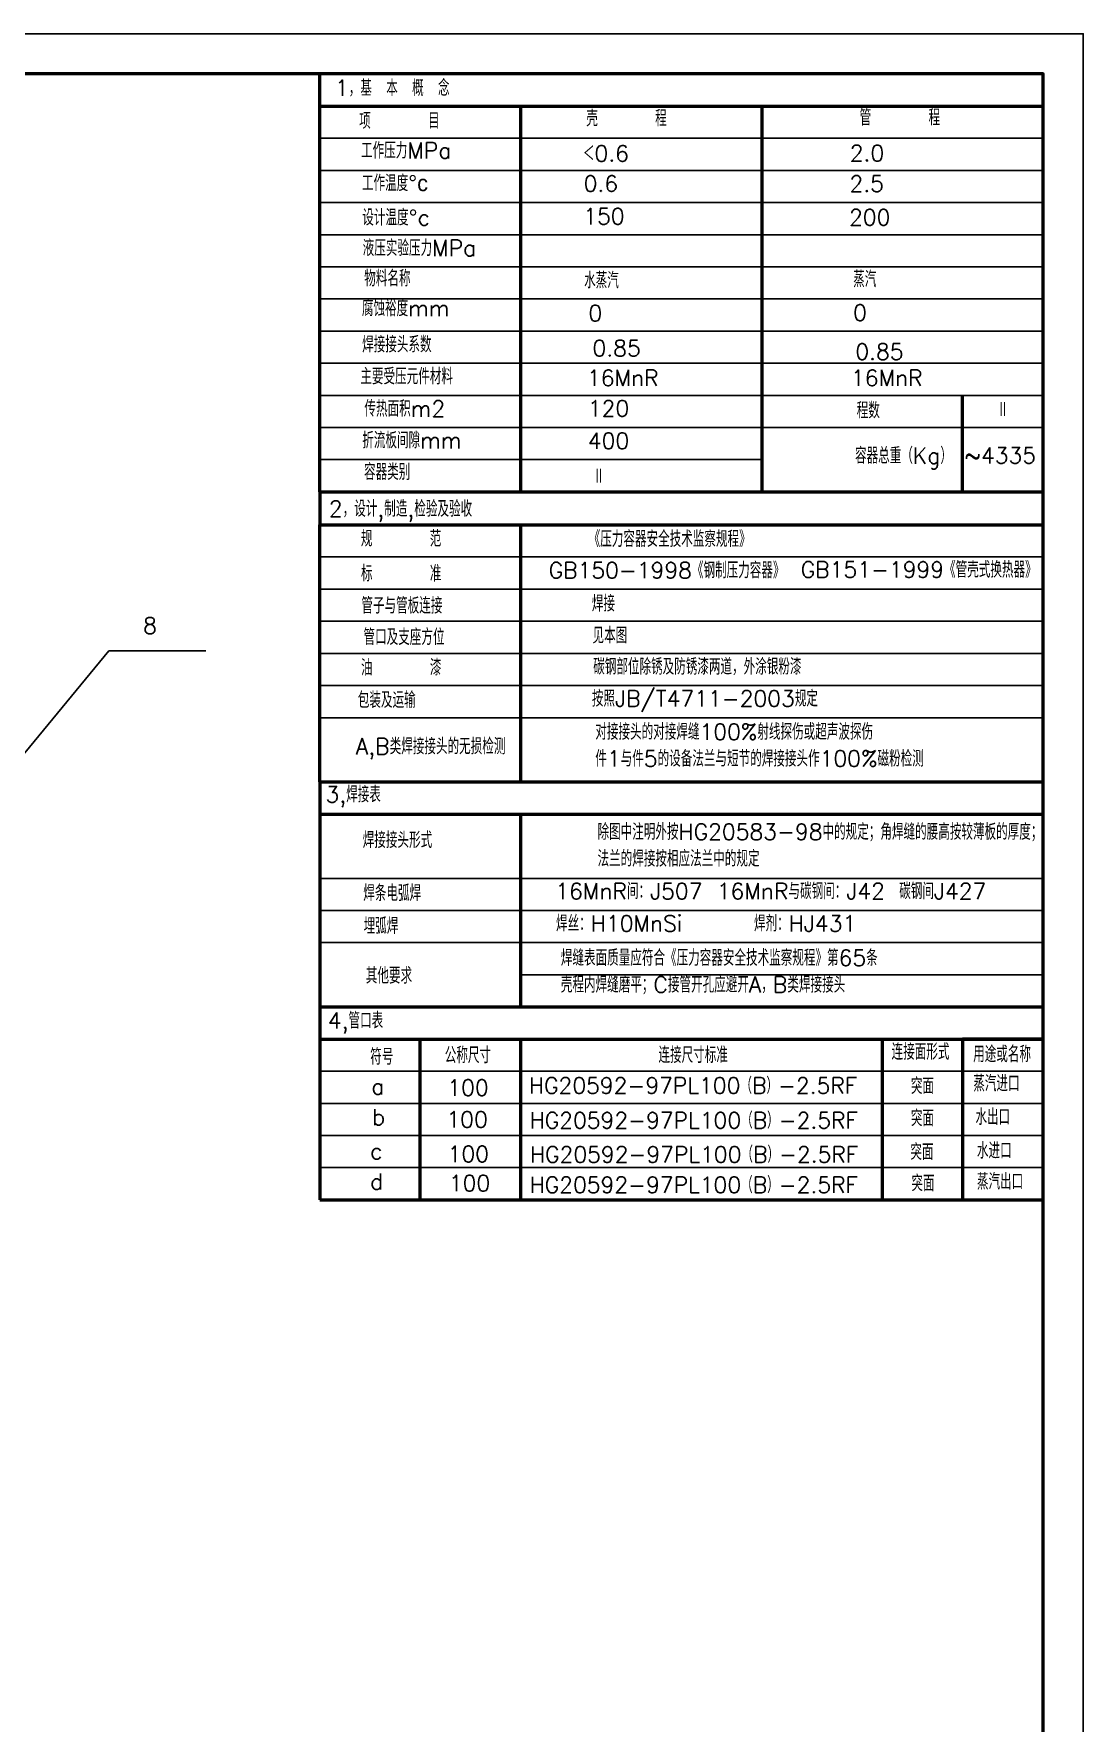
# Model space of a CAD drawing. Header units: millimetres. Extents: x 0 to 5458, y 0 to 841.
# Drawn here: x 927.9 to 1189, y 420.5 to 841 of the extents above; entities that cross this region are included whole.
import ezdxf

# ---------------------------------------------------------------- set-up
doc = ezdxf.new("R2010")
doc.units = ezdxf.units.MM
doc.layers.get('0').update_dxf_attribs({"lineweight": 25})
for name, color, linetype, lineweight in [('实线', 7, 'Continuous', 50), ('标注（用细实线）', 3, 'Continuous', 25), ('细实线', 2, 'Continuous', 25)]:
    doc.layers.add(name, color=color, linetype=linetype, lineweight=lineweight)
doc.styles.add('标题栏', font='txt.shx', dxfattribs={"height": 4, "bigfont": 'gbcbig.shx'})

msp = doc.modelspace()

# ---------------------------------------------------------------- linework, layer by layer
msp.add_line((1179, 830.9999999999999), (1179, 727))
at = {"layer": '实线', "ltscale": 0.3}
for p, q in [((998.9999999999997, 726.9999999999999), (998.9999999999998, 830.9999999999999)), ((1159, 726.9999999999999), (1159, 750.9999999999999)), ((998.9999999999999, 726.9999999999999), (998.9999999999999, 718.7805656592291)), ((998.9999999999999, 654.780565659229), (998.9999999999999, 718.7805656592291)), ((1049, 718.7805656592291), (1049, 654.780565659229)), ((998.9999999999999, 654.7805656592291), (998.9999999999999, 646.7805656592291)), ((998.9999999999999, 646.7805656592291), (998.9999999999999, 550.7805656592299)), ((1049, 646.7805656592291), (1049, 598.7805656592291)), ((998.9999999999999, 590.7805656592291), (1019, 590.7805656592291)), ((1019, 590.7805656592291), (1049, 590.7805656592291)), ((1024, 550.7805656592291), (1024, 590.7805656592291)), ((1049, 590.7805656592291), (1049, 550.780565659229)), ((1049, 590.7805656592291), (1109, 590.7805656592291)), ((1139, 590.7805656592291), (1139, 550.780565659229)), ((1179, 590.7805656592291), (1159, 590.7805656592291)), ((1159, 590.7805656592291), (1159, 550.780565659229)), ((998.9999999999999, 550.7805656592299), (1179, 550.7805656592299))]:
    msp.add_line(p, q, dxfattribs=at)
at = {"layer": '实线'}
for p, q in [((998.9999999999999, 822.9999999999999), (1179, 822.9999999999999)), ((1049, 822.9999999999999), (1049, 726.9999999999999)), ((1109, 822.9999999999999), (1109, 726.9999999999999)), ((998.9999999999999, 726.9999999999999), (1179, 726.9999999999999)), ((998.9999999999999, 718.7805656592291), (1179, 718.7805656592291)), ((998.9999999999999, 654.7805656592291), (1179, 654.7805656592291)), ((998.9999999999999, 646.7805656592291), (1179, 646.7805656592291)), ((998.9999999999999, 598.7805656592291), (1179, 598.7805656592291)), ((998.9999999999999, 590.7805656592291), (1179, 590.7805656592291))]:
    msp.add_line(p, q, dxfattribs=at)
at = {"layer": '实线', "ltscale": 0.3}
msp.add_lwpolyline([(20, 10), (1179, 10), (1179, 830.9999999999999), (20, 830.9999999999999)], close=True, dxfattribs=at)
at = {"layer": '标注（用细实线）'}
for p, q in [((998.9999999999999, 814.9999999999999), (1179, 814.9999999999999)), ((998.9999999999999, 806.9999999999999), (1179, 806.9999999999999)), ((998.9999999999999, 798.9999999999999), (1179, 798.9999999999999)), ((998.9999999999999, 790.9999999999999), (1179, 790.9999999999999)), ((998.9999999999999, 782.9999999999999), (1179, 782.9999999999999)), ((998.9999999999999, 774.9999999999999), (1179, 774.9999999999999)), ((998.9999999999999, 766.9999999999999), (1179, 766.9999999999999)), ((998.9999999999999, 758.9999999999999), (1179, 758.9999999999999)), ((998.9999999999999, 750.9999999999999), (1179, 750.9999999999999)), ((998.9999999999999, 742.9999999999999), (1179, 742.9999999999999)), ((998.9999999999999, 734.9999999999999), (1109, 734.9999999999999)), ((998.9999999999999, 710.7805656592291), (1179, 710.7805656592291)), ((998.9999999999999, 702.7805656592291), (1179, 702.7805656592291)), ((998.9999999999999, 694.7805656592291), (1179, 694.7805656592291)), ((906.0138689551029, 638.2298106100534), (946.4939040412472, 687.3828530728072)), ((946.4939040412471, 687.3828530728072), (970.6768879376475, 687.3828530728072)), ((998.9999999999999, 686.7805656592291), (1179, 686.7805656592291)), ((998.9999999999999, 678.7805656592291), (1179, 678.7805656592291)), ((998.9999999999999, 670.7805656592291), (1179, 670.7805656592291)), ((998.9999999999999, 630.7805656592291), (1179, 630.7805656592291)), ((998.9999999999999, 622.7805656592291), (1179, 622.7805656592291)), ((998.9999999999999, 614.7805656592291), (1179, 614.7805656592291)), ((1049, 606.7805656592291), (1179, 606.7805656592291)), ((998.9999999999999, 582.7805656592291), (1179, 582.7805656592291)), ((998.9999999999999, 574.7805656592291), (1179, 574.7805656592291)), ((998.9999999999999, 566.7805656592291), (1179, 566.7805656592291)), ((998.9999999999999, 558.7805656592291), (1179, 558.7805656592291))]:
    msp.add_line(p, q, dxfattribs=at)
at = {"layer": '细实线'}
msp.add_lwpolyline([(0, 0), (1189, 0), (1189, 841), (0, 841)], close=True, dxfattribs=at)

# ---------------------------------------------------------------- texts
at = {"layer": '标注（用细实线）', "char_height": 4, "attachment_point": 1, "style": '标题栏'}
for s, insert, width in [('1，基 本 概 念', (1002.801935176665, 829.5169550076344), 66.43694869139836), ('项    目', (1008.826444917009, 821.3241169666126), 30.9592831930695), ('壳    程', (1065.34192593821, 821.9764683743851), 30.79374748948794), ('管    程', (1133.368860111221, 822.1710217204609), 35.13517045553817), ('工作压力MPa', (1009.283604367969, 813.9463775851054), 32.03044299394242), ('＜0.6', (1064.517966121355, 813.2264774665282), 34.37440180342855), ('2.0', (1130.907267283366, 813.2894806557588), 34.71098437906767), ('工作温度{\\fArial|b0|i0|c0|p32;°\\fProxy 2|b0|i0|c0|p11;c}', (1009.515715521793, 805.8298402674236), 34.35148764906444), ('0.6', (1064.678766500569, 805.7092144303842), 27.60251341010917), ('2.5', (1130.854643650406, 805.6908377153995), 25.19513603329506), ('设计温度{\\fArial|b0|i0|c0|p32;°}c', (1009.606007723747, 797.2725568722963), 28.6323126941752), ('150', (1064.586788844179, 797.5724733994048), 21.89616663620654), ('200', (1130.731632229787, 797.315632595396), 32.24646207088517), ('液压实验压力MPa', (1009.699256159276, 789.6798846377624), 30.50421049522083), ('物料名称', (1010.087630884483, 782.1080861495952), 32.40160413877493), ('蒸汽', (1131.755050864915, 781.917000199619), 28.71495346805204), ('水蒸汽', (1064.798848440856, 781.6450599765667), 37.69688730289272), ('腐蚀裕度mm', (1009.501934847973, 774.6860758916355), 30.7961151516738), ('0', (1065.869366163848, 773.4503509888191), 32.93372618229114), ('0', (1131.756094241471, 773.5839541643873), 34.15855662257854), ('焊接接头系数', (1009.560270169901, 765.6740185939852), 31.08801980812314), ('0.85', (1066.902844019105, 764.7300315380926), 28.75375904995781), ('0.85', (1132.283427454129, 763.875015162871), 28.75375904995781), ('主要受压元件材料', (1009.116931651473, 757.7119157419484), 26.12561389521034), ('16MnR', (1065.521145926623, 757.3386430351711), 14.40169984804925), ('16MnR', (1131.227543756166, 757.3386430351711), 14.40169984804925), ('传热面积m2', (1010.133782364948, 749.691531273601), 29.04468721296507), ('120', (1065.725233056284, 749.7661682355911), 32.10226208020686), ('程数', (1132.637439768901, 749.2530202868738), 36.82061151539347), ('Ⅱ', (1167.565743336707, 749.456617083235), 28.72308645453813), ('折流板间隙mm', (1009.590209932561, 741.8169739179839), 31.81779482587262), ('400', (1065.725233056284, 741.7007492005914), 36.98331137500281), ('容器总重（Kg）', (1132.207367978528, 738.0016991738803), 40.04031104747628), ('~4335', (1159.440606347576, 738.0615129639937), 17.307209270577), ('容器类别', (1010.028066917237, 733.9424165623668), 24.08228130005409), ('Ⅱ', (1067.039352451837, 732.8850616936206), 28.72308645453813), ('2，设计,制造,检验及验收', (1001.285614755225, 724.7808174603107), 93.78886445537319), ('规    范', (1009.24301969527, 717.3458760800914), 21.36257316421506), ('《压力容器安全技术监察规程》', (1065.928357069124, 717.2564723659107), 97.24546397213817), ('标    准', (1009.272207883843, 708.6701696332804), 22.62532574365605), ('GB150-1998《钢制压力容器》', (1055.969301089672, 709.4663022416289), 63.85887223471036), ('GB151-1999《管壳式换热器》', (1118.71530521452, 709.6317115115307), 63.85887223471036), ('管子与管板连接', (1009.37381631019, 700.6785660107527), 33.20853551517212), ('焊接', (1066.730486238041, 701.1957257363265), 51.81925651965139), ('8', (955.0644870532676, 695.6753916801918), 12.35729369787259), ('管口及支座方位', (1009.900935496888, 692.8539403306669), 31.92837936417709), ('见本图', (1066.896048694869, 693.2559740491733), 48.17700285904357), ('油    漆', (1009.26953216109, 685.2550274214847), 27.33491407676047), ('碳钢部位除锈及防锈漆两道，外涂银粉漆', (1067.061597775073, 685.481631631922), 79.30167461285055), ('包装及运输', (1008.487347536337, 677.1914604981768), 26.35597271148617), ('按照JB/T4711-2003规定', (1066.730486238041, 677.5418799447689), 96.51958155153989), ('对接接头的对接焊缝100%射线探伤或超声波探伤\\P件1与件5的设备法兰与短节的焊接接头作100%磁粉检测', (1067.595044605543, 669.2623065714879), 128.92136216582), ('A,B类焊接接头的无损检测', (1008.017038865448, 665.6473487793265), 39.62800341179718), ('3,焊接表', (1000.441937796788, 653.6887016698583), 51.42670615542193), ('除图中注明外按HG20583-98中的规定；角焊缝的腰高按较薄板的厚度；法兰的焊接按相应法兰中的规定', (1068.136984588658, 644.3662023809366), 110.8630154113416), ('焊接接头形式', (1009.710572781922, 642.3276539262533), 41.60648614101774), ('焊条电弧焊', (1009.839015111278, 629.1165977367491), 29.33350186961798), ('16MnR间：J507 16MnR与碳钢间：J42 碳钢间J427', (1057.636763968871, 629.601431667741), 123.5487729207962), ('埋弧焊', (1009.933039390913, 620.9442396561926), 26.04287948497768), ('焊丝：H10MnSi     焊剂：HJ431', (1057.810566425165, 621.565910110282), 118.6910925855282), ('焊缝表面质量应符合《压力容器安全技术监察规程》第65条\\P壳程内焊缝磨平；C接管开孔应避开A，B类焊接接头', (1059.011318944931, 613.0048471516347), 114.0107060050304), ('其他要求', (1010.489252731575, 608.5680794618193), 27.45315004314216), ('4,管口表', (1001.027499447238, 597.3992038569168), 52.25557519273934), ('符号', (1011.573494869263, 588.3829985763896), 23.08954863696817), ('公称尺寸', (1030.125171461974, 588.7689297430616), 22.49664322076023), ('连接尺寸标准', (1083.301860880871, 588.8277076062986), 46.51125218752713), ('连接面形式', (1141.317690636233, 589.615853331944), 18.2042321995923), ('用途或名称', (1161.611297765668, 589.0257014852796), 17.4835800383953), ('100', (1030.776532718561, 580.6856613740329), 12.8046916396197), ('HG20592-97PL100（B）-2.5RF', (1051.066996341704, 581.2033862360486), 87.53279447742534), ('突面', (1146.118801234899, 581.0880216518817), 14.67007502550223), ('蒸汽进口', (1161.652524516248, 581.733529663913), 16.12282973676702), ('a', (1011.834285501751, 580.9767191567471), 12.16571449824903), ('b', (1012.033623930422, 573.3751693427839), 11.88519598478524), ('100', (1030.539405331296, 572.7884643073685), 12.8046916396197), ('HG20592-97PL100（B）-2.5RF', (1051.238484642305, 572.5510110318437), 90.72654403018896), ('突面', (1146.118801234899, 573.0931774898409), 14.67007502550223), ('水出口', (1162.189649416585, 573.3919450798667), 15.46306796124372), ('c', (1011.5444007153, 564.9023422407836), 9.276246283341607), ('100', (1030.855575180984, 564.1805146703782), 12.8046916396197), ('HG20592-97PL100（B）-2.5RF', (1051.324228792604, 564.069971854954), 90.80907130382911), ('突面', (1145.985436308456, 564.6985973980418), 14.67007502550223), ('水进口', (1162.550617575063, 565.0084651015277), 14.66033684431386), ('d', (1011.52905772928, 557.3116162931119), 10.00095156116004), ('100', (1031.13403633181, 556.9257052784205), 12.8046916396197), ('HG20592-97PL100（B）-2.5RF', (1051.245654511971, 556.4918653801633), 92.40199944138476), ('突面', (1146.252166161341, 556.9036306183971), 14.67007502550223), ('蒸汽出口', (1162.550617575063, 557.3159044025533), 14.34392621542247)]:
    msp.add_mtext(s, dxfattribs=dict(at, insert=insert, width=width))

doc.saveas('drawing.dxf')
